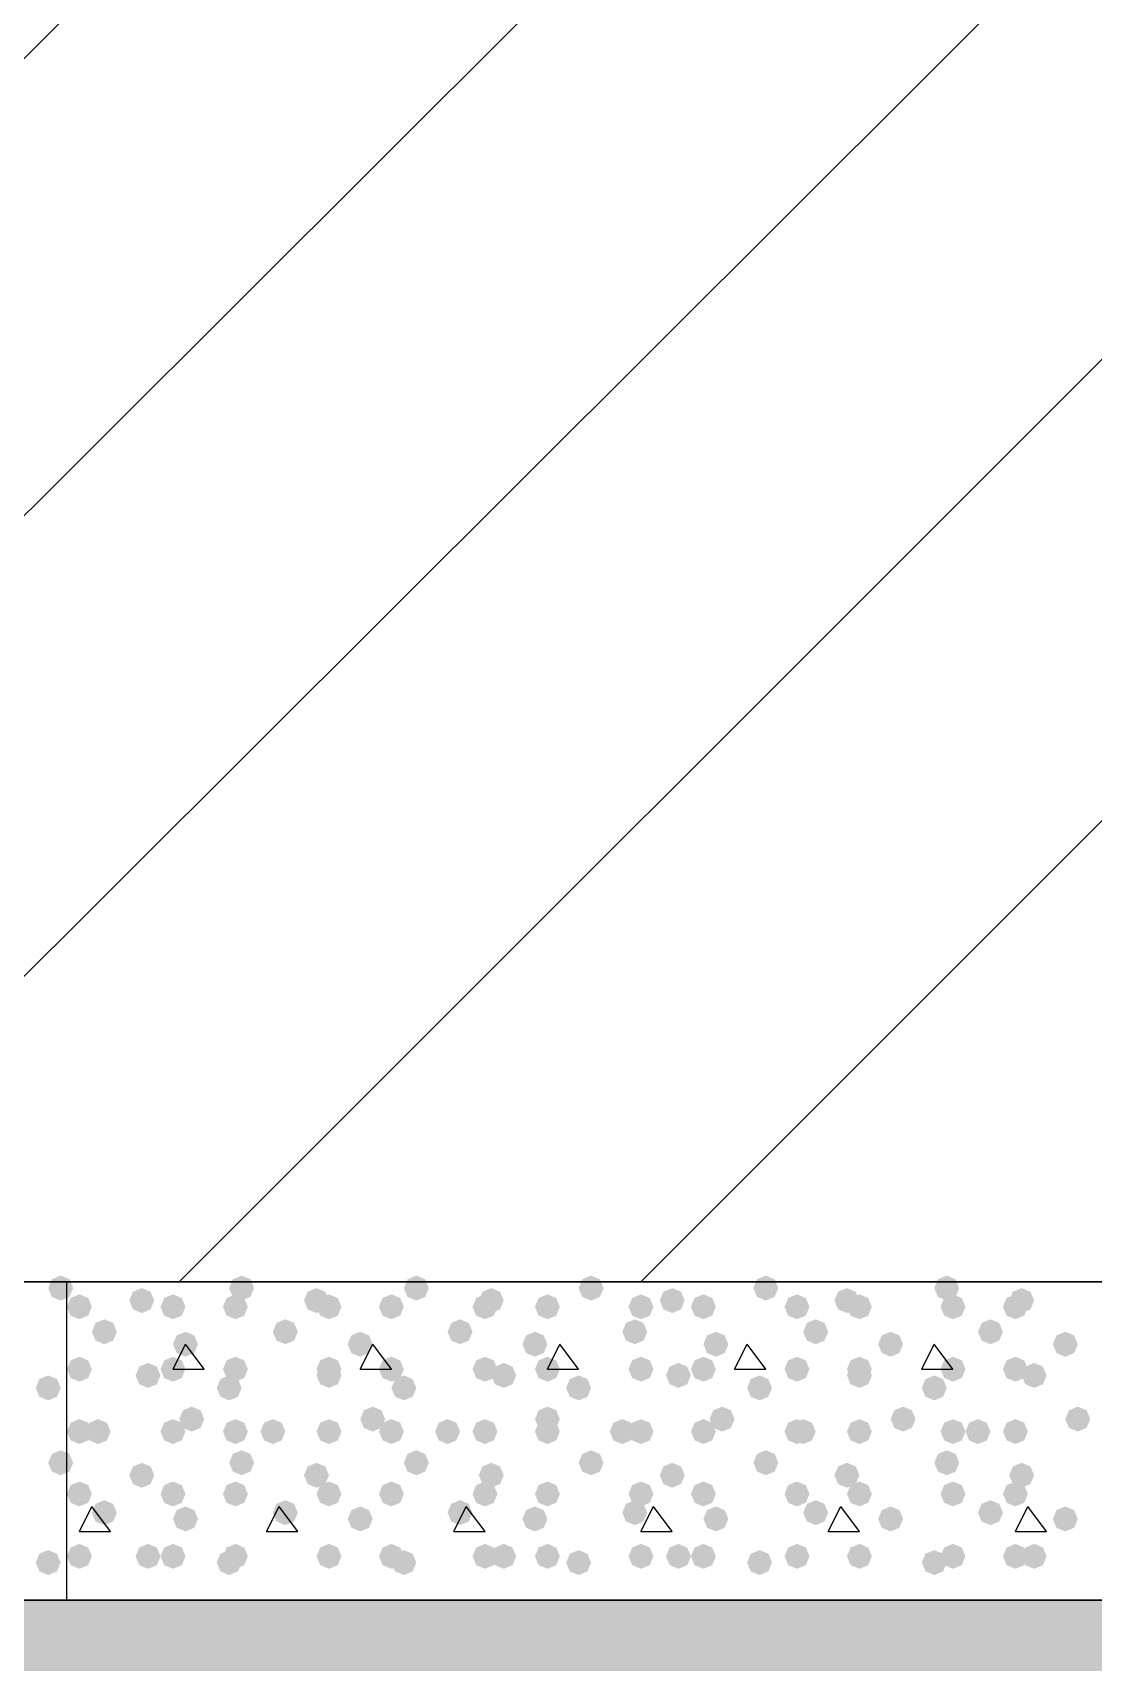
# Model space of a CAD drawing. Header units: millimetres. Extents: x 0 to 420, y 0 to 297.
# Drawn here: x 110.98 to 118.17, y 177.5 to 188.56 of the extents above; entities that cross this region are included whole.
import ezdxf

# ---------------------------------------------------------------- set-up
doc = ezdxf.new("R2010")
doc.units = ezdxf.units.MM
doc.layers.get('0').update_dxf_attribs({"linetype": 'CONTINUOUS'})

msp = doc.modelspace()

# ---------------------------------------------------------------- hatches: boundary and pattern name
at = {"true_color": 0x000007}
for points in [[(111.252, 180.043667), (111.227129, 179.983871), (111.167333, 179.959), (111.107538, 179.983871), (111.082667, 180.043667), (111.107537, 180.103462), (111.167333, 180.128333), (111.227129, 180.103463)], [(111.167333, 179.366333), (111.142463, 179.306537), (111.082667, 179.281667), (111.022871, 179.306537), (110.998, 179.366333), (111.022871, 179.426129), (111.082667, 179.451), (111.142462, 179.426129)], [(111.252, 178.858333), (111.227129, 178.798537), (111.167333, 178.773667), (111.107538, 178.798537), (111.082667, 178.858333), (111.107537, 178.918129), (111.167333, 178.943), (111.227129, 178.918129)], [(111.167333, 178.181), (111.142463, 178.121204), (111.082667, 178.096333), (111.022871, 178.121204), (110.998, 178.181), (111.022871, 178.240796), (111.082667, 178.265667), (111.142462, 178.240796)]]:
    msp.add_hatch(color=0, dxfattribs=at).paths.add_polyline_path(points, flags=0)
at = {"true_color": 0x000008}
for points in [[(112.479667, 180.043667), (112.454796, 179.983871), (112.395, 179.959), (112.335204, 179.983871), (112.310333, 180.043667), (112.335204, 180.103462), (112.395, 180.128333), (112.454796, 180.103463)], [(113.665, 180.043667), (113.640129, 179.983871), (113.580333, 179.959), (113.520538, 179.983871), (113.495667, 180.043667), (113.520537, 180.103462), (113.580333, 180.128333), (113.640129, 180.103463)], [(114.850333, 180.043667), (114.825463, 179.983871), (114.765667, 179.959), (114.705871, 179.983871), (114.681, 180.043667), (114.705871, 180.103462), (114.765667, 180.128333), (114.825462, 180.103463)], [(116.035667, 180.043667), (116.010796, 179.983871), (115.951, 179.959), (115.891204, 179.983871), (115.866333, 180.043667), (115.891204, 180.103462), (115.951, 180.128333), (116.010796, 180.103463)], [(117.263333, 180.043667), (117.238463, 179.983871), (117.178667, 179.959), (117.118871, 179.983871), (117.094, 180.043667), (117.118871, 180.103462), (117.178667, 180.128333), (117.238462, 180.103463)], [(111.379, 179.916667), (111.354129, 179.856871), (111.294333, 179.832), (111.234538, 179.856871), (111.209667, 179.916667), (111.234537, 179.976462), (111.294333, 180.001333), (111.354129, 179.976463)], [(111.802333, 179.959), (111.777463, 179.899204), (111.717667, 179.874333), (111.657871, 179.899204), (111.633, 179.959), (111.657871, 180.018796), (111.717667, 180.043667), (111.777462, 180.018796)], [(112.014, 179.916667), (111.989129, 179.856871), (111.929333, 179.832), (111.869538, 179.856871), (111.844667, 179.916667), (111.869537, 179.976462), (111.929333, 180.001333), (111.989129, 179.976463)], [(112.437333, 179.916667), (112.412463, 179.856871), (112.352667, 179.832), (112.292871, 179.856871), (112.268, 179.916667), (112.292871, 179.976462), (112.352667, 180.001333), (112.412462, 179.976463)], [(112.987667, 179.959), (112.962796, 179.899204), (112.903, 179.874333), (112.843204, 179.899204), (112.818333, 179.959), (112.843204, 180.018796), (112.903, 180.043667), (112.962796, 180.018796)], [(113.072333, 179.916667), (113.047463, 179.856871), (112.987667, 179.832), (112.927871, 179.856871), (112.903, 179.916667), (112.927871, 179.976462), (112.987667, 180.001333), (113.047462, 179.976463)], [(113.495667, 179.916667), (113.470796, 179.856871), (113.411, 179.832), (113.351204, 179.856871), (113.326333, 179.916667), (113.351204, 179.976462), (113.411, 180.001333), (113.470796, 179.976463)], [(114.130667, 179.916667), (114.105796, 179.856871), (114.046, 179.832), (113.986204, 179.856871), (113.961333, 179.916667), (113.986204, 179.976462), (114.046, 180.001333), (114.105796, 179.976463)], [(114.173, 179.959), (114.148129, 179.899204), (114.088333, 179.874333), (114.028538, 179.899204), (114.003667, 179.959), (114.028537, 180.018796), (114.088333, 180.043667), (114.148129, 180.018796)], [(114.554, 179.916667), (114.529129, 179.856871), (114.469333, 179.832), (114.409538, 179.856871), (114.384667, 179.916667), (114.409537, 179.976462), (114.469333, 180.001333), (114.529129, 179.976463)], [(115.189, 179.916667), (115.164129, 179.856871), (115.104333, 179.832), (115.044538, 179.856871), (115.019667, 179.916667), (115.044537, 179.976462), (115.104333, 180.001333), (115.164129, 179.976463)], [(115.400667, 179.959), (115.375796, 179.899204), (115.316, 179.874333), (115.256204, 179.899204), (115.231333, 179.959), (115.256204, 180.018796), (115.316, 180.043667), (115.375796, 180.018796)], [(115.612333, 179.916667), (115.587463, 179.856871), (115.527667, 179.832), (115.467871, 179.856871), (115.443, 179.916667), (115.467871, 179.976462), (115.527667, 180.001333), (115.587462, 179.976463)], [(116.247333, 179.916667), (116.222463, 179.856871), (116.162667, 179.832), (116.102871, 179.856871), (116.078, 179.916667), (116.102871, 179.976462), (116.162667, 180.001333), (116.222462, 179.976463)], [(116.586, 179.959), (116.561129, 179.899204), (116.501333, 179.874333), (116.441537, 179.899204), (116.416667, 179.959), (116.441537, 180.018796), (116.501333, 180.043667), (116.561129, 180.018796)], [(116.670667, 179.916667), (116.645796, 179.856871), (116.586, 179.832), (116.526204, 179.856871), (116.501333, 179.916667), (116.526204, 179.976462), (116.586, 180.001333), (116.645796, 179.976463)], [(117.305667, 179.916667), (117.280796, 179.856871), (117.221, 179.832), (117.161204, 179.856871), (117.136333, 179.916667), (117.161204, 179.976462), (117.221, 180.001333), (117.280796, 179.976463)], [(117.729, 179.916667), (117.704129, 179.856871), (117.644333, 179.832), (117.584538, 179.856871), (117.559667, 179.916667), (117.584537, 179.976462), (117.644333, 180.001333), (117.704129, 179.976463)], [(117.771333, 179.959), (117.746462, 179.899204), (117.686667, 179.874333), (117.626871, 179.899204), (117.602, 179.959), (117.626871, 180.018796), (117.686667, 180.043667), (117.746462, 180.018796)], [(111.548333, 179.747333), (111.523463, 179.687537), (111.463667, 179.662667), (111.403871, 179.687537), (111.379, 179.747333), (111.403871, 179.807129), (111.463667, 179.832), (111.523462, 179.807129)], [(112.776, 179.747333), (112.751129, 179.687537), (112.691333, 179.662667), (112.631537, 179.687537), (112.606667, 179.747333), (112.631537, 179.807129), (112.691333, 179.832), (112.751129, 179.807129)], [(113.961333, 179.747333), (113.936462, 179.687537), (113.876667, 179.662667), (113.816871, 179.687537), (113.792, 179.747333), (113.816871, 179.807129), (113.876667, 179.832), (113.936462, 179.807129)], [(115.146667, 179.747333), (115.121796, 179.687537), (115.062, 179.662667), (115.002204, 179.687537), (114.977333, 179.747333), (115.002204, 179.807129), (115.062, 179.832), (115.121796, 179.807129)], [(116.374333, 179.747333), (116.349462, 179.687537), (116.289667, 179.662667), (116.229871, 179.687537), (116.205, 179.747333), (116.229871, 179.807129), (116.289667, 179.832), (116.349462, 179.807129)], [(117.559667, 179.747333), (117.534796, 179.687537), (117.475, 179.662667), (117.415204, 179.687537), (117.390333, 179.747333), (117.415204, 179.807129), (117.475, 179.832), (117.534796, 179.807129)], [(112.098667, 179.662667), (112.073796, 179.602871), (112.014, 179.578), (111.954204, 179.602871), (111.929333, 179.662667), (111.954204, 179.722462), (112.014, 179.747333), (112.073796, 179.722463)], [(113.284, 179.662667), (113.259129, 179.602871), (113.199333, 179.578), (113.139538, 179.602871), (113.114667, 179.662667), (113.139537, 179.722462), (113.199333, 179.747333), (113.259129, 179.722463)], [(114.469333, 179.662667), (114.444462, 179.602871), (114.384667, 179.578), (114.324871, 179.602871), (114.3, 179.662667), (114.324871, 179.722462), (114.384667, 179.747333), (114.444462, 179.722463)], [(115.697, 179.662667), (115.672129, 179.602871), (115.612333, 179.578), (115.552538, 179.602871), (115.527667, 179.662667), (115.552537, 179.722462), (115.612333, 179.747333), (115.672129, 179.722463)], [(116.882333, 179.662667), (116.857463, 179.602871), (116.797667, 179.578), (116.737871, 179.602871), (116.713, 179.662667), (116.737871, 179.722462), (116.797667, 179.747333), (116.857462, 179.722463)], [(118.067667, 179.662667), (118.042796, 179.602871), (117.983, 179.578), (117.923204, 179.602871), (117.898333, 179.662667), (117.923204, 179.722462), (117.983, 179.747333), (118.042796, 179.722463)], [(111.379, 179.493333), (111.354129, 179.433538), (111.294333, 179.408667), (111.234538, 179.433538), (111.209667, 179.493333), (111.234537, 179.553129), (111.294333, 179.578), (111.354129, 179.553129)], [(111.844667, 179.451), (111.819796, 179.391204), (111.76, 179.366333), (111.700204, 179.391204), (111.675333, 179.451), (111.700204, 179.510796), (111.76, 179.535667), (111.819796, 179.510796)], [(112.014, 179.493333), (111.989129, 179.433538), (111.929333, 179.408667), (111.869538, 179.433538), (111.844667, 179.493333), (111.869537, 179.553129), (111.929333, 179.578), (111.989129, 179.553129)], [(112.437333, 179.493333), (112.412463, 179.433538), (112.352667, 179.408667), (112.292871, 179.433538), (112.268, 179.493333), (112.292871, 179.553129), (112.352667, 179.578), (112.412462, 179.553129)], [(113.072333, 179.493333), (113.047463, 179.433538), (112.987667, 179.408667), (112.927871, 179.433538), (112.903, 179.493333), (112.927871, 179.553129), (112.987667, 179.578), (113.047462, 179.553129)], [(113.072333, 179.451), (113.047463, 179.391204), (112.987667, 179.366333), (112.927871, 179.391204), (112.903, 179.451), (112.927871, 179.510796), (112.987667, 179.535667), (113.047462, 179.510796)], [(113.495667, 179.493333), (113.470796, 179.433538), (113.411, 179.408667), (113.351204, 179.433538), (113.326333, 179.493333), (113.351204, 179.553129), (113.411, 179.578), (113.470796, 179.553129)], [(114.130667, 179.493333), (114.105796, 179.433538), (114.046, 179.408667), (113.986204, 179.433538), (113.961333, 179.493333), (113.986204, 179.553129), (114.046, 179.578), (114.105796, 179.553129)], [(114.257667, 179.451), (114.232796, 179.391204), (114.173, 179.366333), (114.113204, 179.391204), (114.088333, 179.451), (114.113204, 179.510796), (114.173, 179.535667), (114.232796, 179.510796)], [(114.554, 179.493333), (114.529129, 179.433538), (114.469333, 179.408667), (114.409538, 179.433538), (114.384667, 179.493333), (114.409537, 179.553129), (114.469333, 179.578), (114.529129, 179.553129)], [(115.189, 179.493333), (115.164129, 179.433538), (115.104333, 179.408667), (115.044538, 179.433538), (115.019667, 179.493333), (115.044537, 179.553129), (115.104333, 179.578), (115.164129, 179.553129)], [(115.443, 179.451), (115.418129, 179.391204), (115.358333, 179.366333), (115.298537, 179.391204), (115.273667, 179.451), (115.298537, 179.510796), (115.358333, 179.535667), (115.418129, 179.510796)], [(115.612333, 179.493333), (115.587463, 179.433538), (115.527667, 179.408667), (115.467871, 179.433538), (115.443, 179.493333), (115.467871, 179.553129), (115.527667, 179.578), (115.587462, 179.553129)], [(116.247333, 179.493333), (116.222463, 179.433538), (116.162667, 179.408667), (116.102871, 179.433538), (116.078, 179.493333), (116.102871, 179.553129), (116.162667, 179.578), (116.222462, 179.553129)], [(116.670667, 179.493333), (116.645796, 179.433538), (116.586, 179.408667), (116.526204, 179.433538), (116.501333, 179.493333), (116.526204, 179.553129), (116.586, 179.578), (116.645796, 179.553129)], [(116.670667, 179.451), (116.645796, 179.391204), (116.586, 179.366333), (116.526204, 179.391204), (116.501333, 179.451), (116.526204, 179.510796), (116.586, 179.535667), (116.645796, 179.510796)], [(117.305667, 179.493333), (117.280796, 179.433538), (117.221, 179.408667), (117.161204, 179.433538), (117.136333, 179.493333), (117.161204, 179.553129), (117.221, 179.578), (117.280796, 179.553129)], [(117.729, 179.493333), (117.704129, 179.433538), (117.644333, 179.408667), (117.584538, 179.433538), (117.559667, 179.493333), (117.584537, 179.553129), (117.644333, 179.578), (117.704129, 179.553129)], [(117.856, 179.451), (117.831129, 179.391204), (117.771333, 179.366333), (117.711537, 179.391204), (117.686667, 179.451), (117.711537, 179.510796), (117.771333, 179.535667), (117.831129, 179.510796)], [(112.395, 179.366333), (112.370129, 179.306537), (112.310333, 179.281667), (112.250538, 179.306537), (112.225667, 179.366333), (112.250537, 179.426129), (112.310333, 179.451), (112.370129, 179.426129)], [(113.580333, 179.366333), (113.555463, 179.306537), (113.495667, 179.281667), (113.435871, 179.306537), (113.411, 179.366333), (113.435871, 179.426129), (113.495667, 179.451), (113.555462, 179.426129)], [(114.765667, 179.366333), (114.740796, 179.306537), (114.681, 179.281667), (114.621204, 179.306537), (114.596333, 179.366333), (114.621204, 179.426129), (114.681, 179.451), (114.740796, 179.426129)], [(115.993333, 179.366333), (115.968463, 179.306537), (115.908667, 179.281667), (115.848871, 179.306537), (115.824, 179.366333), (115.848871, 179.426129), (115.908667, 179.451), (115.968462, 179.426129)], [(117.178667, 179.366333), (117.153796, 179.306537), (117.094, 179.281667), (117.034204, 179.306537), (117.009333, 179.366333), (117.034204, 179.426129), (117.094, 179.451), (117.153796, 179.426129)], [(112.141, 179.154667), (112.116129, 179.094871), (112.056333, 179.07), (111.996537, 179.094871), (111.971667, 179.154667), (111.996537, 179.214462), (112.056333, 179.239333), (112.116129, 179.214463)], [(113.368667, 179.154667), (113.343796, 179.094871), (113.284, 179.07), (113.224204, 179.094871), (113.199333, 179.154667), (113.224204, 179.214462), (113.284, 179.239333), (113.343796, 179.214463)], [(114.554, 179.154667), (114.529129, 179.094871), (114.469333, 179.07), (114.409538, 179.094871), (114.384667, 179.154667), (114.409537, 179.214462), (114.469333, 179.239333), (114.529129, 179.214463)], [(115.739333, 179.154667), (115.714462, 179.094871), (115.654667, 179.07), (115.594871, 179.094871), (115.57, 179.154667), (115.594871, 179.214462), (115.654667, 179.239333), (115.714462, 179.214463)], [(116.967, 179.154667), (116.942129, 179.094871), (116.882333, 179.07), (116.822538, 179.094871), (116.797667, 179.154667), (116.822537, 179.214462), (116.882333, 179.239333), (116.942129, 179.214463)], [(118.152333, 179.154667), (118.127463, 179.094871), (118.067667, 179.07), (118.007871, 179.094871), (117.983, 179.154667), (118.007871, 179.214462), (118.067667, 179.239333), (118.127462, 179.214463)], [(111.379, 179.07), (111.354129, 179.010204), (111.294333, 178.985333), (111.234538, 179.010204), (111.209667, 179.07), (111.234537, 179.129796), (111.294333, 179.154667), (111.354129, 179.129796)], [(111.506, 179.07), (111.481129, 179.010204), (111.421333, 178.985333), (111.361537, 179.010204), (111.336667, 179.07), (111.361537, 179.129796), (111.421333, 179.154667), (111.481129, 179.129796)], [(112.014, 179.07), (111.989129, 179.010204), (111.929333, 178.985333), (111.869538, 179.010204), (111.844667, 179.07), (111.869537, 179.129796), (111.929333, 179.154667), (111.989129, 179.129796)], [(112.437333, 179.07), (112.412463, 179.010204), (112.352667, 178.985333), (112.292871, 179.010204), (112.268, 179.07), (112.292871, 179.129796), (112.352667, 179.154667), (112.412462, 179.129796)], [(112.691333, 179.07), (112.666462, 179.010204), (112.606667, 178.985333), (112.546871, 179.010204), (112.522, 179.07), (112.546871, 179.129796), (112.606667, 179.154667), (112.666462, 179.129796)], [(113.072333, 179.07), (113.047463, 179.010204), (112.987667, 178.985333), (112.927871, 179.010204), (112.903, 179.07), (112.927871, 179.129796), (112.987667, 179.154667), (113.047462, 179.129796)], [(113.495667, 179.07), (113.470796, 179.010204), (113.411, 178.985333), (113.351204, 179.010204), (113.326333, 179.07), (113.351204, 179.129796), (113.411, 179.154667), (113.470796, 179.129796)], [(113.876667, 179.07), (113.851796, 179.010204), (113.792, 178.985333), (113.732204, 179.010204), (113.707333, 179.07), (113.732204, 179.129796), (113.792, 179.154667), (113.851796, 179.129796)], [(114.130667, 179.07), (114.105796, 179.010204), (114.046, 178.985333), (113.986204, 179.010204), (113.961333, 179.07), (113.986204, 179.129796), (114.046, 179.154667), (114.105796, 179.129796)], [(114.554, 179.07), (114.529129, 179.010204), (114.469333, 178.985333), (114.409538, 179.010204), (114.384667, 179.07), (114.409537, 179.129796), (114.469333, 179.154667), (114.529129, 179.129796)], [(115.062, 179.07), (115.037129, 179.010204), (114.977333, 178.985333), (114.917538, 179.010204), (114.892667, 179.07), (114.917537, 179.129796), (114.977333, 179.154667), (115.037129, 179.129796)], [(115.189, 179.07), (115.164129, 179.010204), (115.104333, 178.985333), (115.044538, 179.010204), (115.019667, 179.07), (115.044537, 179.129796), (115.104333, 179.154667), (115.164129, 179.129796)], [(115.612333, 179.07), (115.587463, 179.010204), (115.527667, 178.985333), (115.467871, 179.010204), (115.443, 179.07), (115.467871, 179.129796), (115.527667, 179.154667), (115.587462, 179.129796)], [(116.247333, 179.07), (116.222463, 179.010204), (116.162667, 178.985333), (116.102871, 179.010204), (116.078, 179.07), (116.102871, 179.129796), (116.162667, 179.154667), (116.222462, 179.129796)], [(116.289667, 179.07), (116.264796, 179.010204), (116.205, 178.985333), (116.145204, 179.010204), (116.120333, 179.07), (116.145204, 179.129796), (116.205, 179.154667), (116.264796, 179.129796)], [(116.670667, 179.07), (116.645796, 179.010204), (116.586, 178.985333), (116.526204, 179.010204), (116.501333, 179.07), (116.526204, 179.129796), (116.586, 179.154667), (116.645796, 179.129796)], [(117.305667, 179.07), (117.280796, 179.010204), (117.221, 178.985333), (117.161204, 179.010204), (117.136333, 179.07), (117.161204, 179.129796), (117.221, 179.154667), (117.280796, 179.129796)], [(117.475, 179.07), (117.450129, 179.010204), (117.390333, 178.985333), (117.330538, 179.010204), (117.305667, 179.07), (117.330537, 179.129796), (117.390333, 179.154667), (117.450129, 179.129796)], [(117.729, 179.07), (117.704129, 179.010204), (117.644333, 178.985333), (117.584538, 179.010204), (117.559667, 179.07), (117.584537, 179.129796), (117.644333, 179.154667), (117.704129, 179.129796)], [(111.802333, 178.773667), (111.777463, 178.713871), (111.717667, 178.689), (111.657871, 178.713871), (111.633, 178.773667), (111.657871, 178.833462), (111.717667, 178.858333), (111.777462, 178.833463)], [(112.479667, 178.858333), (112.454796, 178.798537), (112.395, 178.773667), (112.335204, 178.798537), (112.310333, 178.858333), (112.335204, 178.918129), (112.395, 178.943), (112.454796, 178.918129)], [(112.987667, 178.773667), (112.962796, 178.713871), (112.903, 178.689), (112.843204, 178.713871), (112.818333, 178.773667), (112.843204, 178.833462), (112.903, 178.858333), (112.962796, 178.833463)], [(113.665, 178.858333), (113.640129, 178.798537), (113.580333, 178.773667), (113.520538, 178.798537), (113.495667, 178.858333), (113.520537, 178.918129), (113.580333, 178.943), (113.640129, 178.918129)], [(114.173, 178.773667), (114.148129, 178.713871), (114.088333, 178.689), (114.028538, 178.713871), (114.003667, 178.773667), (114.028537, 178.833462), (114.088333, 178.858333), (114.148129, 178.833463)], [(114.850333, 178.858333), (114.825463, 178.798537), (114.765667, 178.773667), (114.705871, 178.798537), (114.681, 178.858333), (114.705871, 178.918129), (114.765667, 178.943), (114.825462, 178.918129)], [(115.400667, 178.773667), (115.375796, 178.713871), (115.316, 178.689), (115.256204, 178.713871), (115.231333, 178.773667), (115.256204, 178.833462), (115.316, 178.858333), (115.375796, 178.833463)], [(116.035667, 178.858333), (116.010796, 178.798537), (115.951, 178.773667), (115.891204, 178.798537), (115.866333, 178.858333), (115.891204, 178.918129), (115.951, 178.943), (116.010796, 178.918129)], [(116.586, 178.773667), (116.561129, 178.713871), (116.501333, 178.689), (116.441537, 178.713871), (116.416667, 178.773667), (116.441537, 178.833462), (116.501333, 178.858333), (116.561129, 178.833463)], [(117.263333, 178.858333), (117.238463, 178.798537), (117.178667, 178.773667), (117.118871, 178.798537), (117.094, 178.858333), (117.118871, 178.918129), (117.178667, 178.943), (117.238462, 178.918129)], [(117.771333, 178.773667), (117.746462, 178.713871), (117.686667, 178.689), (117.626871, 178.713871), (117.602, 178.773667), (117.626871, 178.833462), (117.686667, 178.858333), (117.746462, 178.833463)], [(111.379, 178.646667), (111.354129, 178.586871), (111.294333, 178.562), (111.234538, 178.586871), (111.209667, 178.646667), (111.234537, 178.706462), (111.294333, 178.731333), (111.354129, 178.706463)], [(112.014, 178.646667), (111.989129, 178.586871), (111.929333, 178.562), (111.869538, 178.586871), (111.844667, 178.646667), (111.869537, 178.706462), (111.929333, 178.731333), (111.989129, 178.706463)], [(112.437333, 178.646667), (112.412463, 178.586871), (112.352667, 178.562), (112.292871, 178.586871), (112.268, 178.646667), (112.292871, 178.706462), (112.352667, 178.731333), (112.412462, 178.706463)], [(113.072333, 178.646667), (113.047463, 178.586871), (112.987667, 178.562), (112.927871, 178.586871), (112.903, 178.646667), (112.927871, 178.706462), (112.987667, 178.731333), (113.047462, 178.706463)], [(113.495667, 178.646667), (113.470796, 178.586871), (113.411, 178.562), (113.351204, 178.586871), (113.326333, 178.646667), (113.351204, 178.706462), (113.411, 178.731333), (113.470796, 178.706463)], [(114.130667, 178.646667), (114.105796, 178.586871), (114.046, 178.562), (113.986204, 178.586871), (113.961333, 178.646667), (113.986204, 178.706462), (114.046, 178.731333), (114.105796, 178.706463)], [(114.554, 178.646667), (114.529129, 178.586871), (114.469333, 178.562), (114.409538, 178.586871), (114.384667, 178.646667), (114.409537, 178.706462), (114.469333, 178.731333), (114.529129, 178.706463)], [(115.189, 178.646667), (115.164129, 178.586871), (115.104333, 178.562), (115.044538, 178.586871), (115.019667, 178.646667), (115.044537, 178.706462), (115.104333, 178.731333), (115.164129, 178.706463)], [(115.612333, 178.646667), (115.587463, 178.586871), (115.527667, 178.562), (115.467871, 178.586871), (115.443, 178.646667), (115.467871, 178.706462), (115.527667, 178.731333), (115.587462, 178.706463)], [(116.247333, 178.646667), (116.222463, 178.586871), (116.162667, 178.562), (116.102871, 178.586871), (116.078, 178.646667), (116.102871, 178.706462), (116.162667, 178.731333), (116.222462, 178.706463)], [(116.670667, 178.646667), (116.645796, 178.586871), (116.586, 178.562), (116.526204, 178.586871), (116.501333, 178.646667), (116.526204, 178.706462), (116.586, 178.731333), (116.645796, 178.706463)], [(117.305667, 178.646667), (117.280796, 178.586871), (117.221, 178.562), (117.161204, 178.586871), (117.136333, 178.646667), (117.161204, 178.706462), (117.221, 178.731333), (117.280796, 178.706463)], [(117.729, 178.646667), (117.704129, 178.586871), (117.644333, 178.562), (117.584538, 178.586871), (117.559667, 178.646667), (117.584537, 178.706462), (117.644333, 178.731333), (117.704129, 178.706463)], [(111.548333, 178.519667), (111.523463, 178.459871), (111.463667, 178.435), (111.403871, 178.459871), (111.379, 178.519667), (111.403871, 178.579462), (111.463667, 178.604333), (111.523462, 178.579463)], [(112.098667, 178.477333), (112.073796, 178.417537), (112.014, 178.392667), (111.954204, 178.417537), (111.929333, 178.477333), (111.954204, 178.537129), (112.014, 178.562), (112.073796, 178.537129)], [(112.776, 178.519667), (112.751129, 178.459871), (112.691333, 178.435), (112.631537, 178.459871), (112.606667, 178.519667), (112.631537, 178.579462), (112.691333, 178.604333), (112.751129, 178.579463)], [(113.284, 178.477333), (113.259129, 178.417537), (113.199333, 178.392667), (113.139538, 178.417537), (113.114667, 178.477333), (113.139537, 178.537129), (113.199333, 178.562), (113.259129, 178.537129)], [(113.961333, 178.519667), (113.936462, 178.459871), (113.876667, 178.435), (113.816871, 178.459871), (113.792, 178.519667), (113.816871, 178.579462), (113.876667, 178.604333), (113.936462, 178.579463)], [(114.469333, 178.477333), (114.444462, 178.417537), (114.384667, 178.392667), (114.324871, 178.417537), (114.3, 178.477333), (114.324871, 178.537129), (114.384667, 178.562), (114.444462, 178.537129)], [(115.146667, 178.519667), (115.121796, 178.459871), (115.062, 178.435), (115.002204, 178.459871), (114.977333, 178.519667), (115.002204, 178.579462), (115.062, 178.604333), (115.121796, 178.579463)], [(115.697, 178.477333), (115.672129, 178.417537), (115.612333, 178.392667), (115.552538, 178.417537), (115.527667, 178.477333), (115.552537, 178.537129), (115.612333, 178.562), (115.672129, 178.537129)], [(116.374333, 178.519667), (116.349462, 178.459871), (116.289667, 178.435), (116.229871, 178.459871), (116.205, 178.519667), (116.229871, 178.579462), (116.289667, 178.604333), (116.349462, 178.579463)], [(116.882333, 178.477333), (116.857463, 178.417537), (116.797667, 178.392667), (116.737871, 178.417537), (116.713, 178.477333), (116.737871, 178.537129), (116.797667, 178.562), (116.857462, 178.537129)], [(117.559667, 178.519667), (117.534796, 178.459871), (117.475, 178.435), (117.415204, 178.459871), (117.390333, 178.519667), (117.415204, 178.579462), (117.475, 178.604333), (117.534796, 178.579463)], [(118.067667, 178.477333), (118.042796, 178.417537), (117.983, 178.392667), (117.923204, 178.417537), (117.898333, 178.477333), (117.923204, 178.537129), (117.983, 178.562), (118.042796, 178.537129)], [(111.379, 178.223333), (111.354129, 178.163537), (111.294333, 178.138667), (111.234538, 178.163537), (111.209667, 178.223333), (111.234537, 178.283129), (111.294333, 178.308), (111.354129, 178.283129)], [(111.844667, 178.223333), (111.819796, 178.163537), (111.76, 178.138667), (111.700204, 178.163537), (111.675333, 178.223333), (111.700204, 178.283129), (111.76, 178.308), (111.819796, 178.283129)], [(112.014, 178.223333), (111.989129, 178.163537), (111.929333, 178.138667), (111.869538, 178.163537), (111.844667, 178.223333), (111.869537, 178.283129), (111.929333, 178.308), (111.989129, 178.283129)], [(112.437333, 178.223333), (112.412463, 178.163537), (112.352667, 178.138667), (112.292871, 178.163537), (112.268, 178.223333), (112.292871, 178.283129), (112.352667, 178.308), (112.412462, 178.283129)], [(113.072333, 178.223333), (113.047463, 178.163537), (112.987667, 178.138667), (112.927871, 178.163537), (112.903, 178.223333), (112.927871, 178.283129), (112.987667, 178.308), (113.047462, 178.283129)], [(113.072333, 178.223333), (113.047463, 178.163537), (112.987667, 178.138667), (112.927871, 178.163537), (112.903, 178.223333), (112.927871, 178.283129), (112.987667, 178.308), (113.047462, 178.283129)], [(113.495667, 178.223333), (113.470796, 178.163537), (113.411, 178.138667), (113.351204, 178.163537), (113.326333, 178.223333), (113.351204, 178.283129), (113.411, 178.308), (113.470796, 178.283129)], [(114.130667, 178.223333), (114.105796, 178.163537), (114.046, 178.138667), (113.986204, 178.163537), (113.961333, 178.223333), (113.986204, 178.283129), (114.046, 178.308), (114.105796, 178.283129)], [(114.257667, 178.223333), (114.232796, 178.163537), (114.173, 178.138667), (114.113204, 178.163537), (114.088333, 178.223333), (114.113204, 178.283129), (114.173, 178.308), (114.232796, 178.283129)], [(114.554, 178.223333), (114.529129, 178.163537), (114.469333, 178.138667), (114.409538, 178.163537), (114.384667, 178.223333), (114.409537, 178.283129), (114.469333, 178.308), (114.529129, 178.283129)], [(115.189, 178.223333), (115.164129, 178.163537), (115.104333, 178.138667), (115.044538, 178.163537), (115.019667, 178.223333), (115.044537, 178.283129), (115.104333, 178.308), (115.164129, 178.283129)], [(115.443, 178.223333), (115.418129, 178.163537), (115.358333, 178.138667), (115.298537, 178.163537), (115.273667, 178.223333), (115.298537, 178.283129), (115.358333, 178.308), (115.418129, 178.283129)], [(115.612333, 178.223333), (115.587463, 178.163537), (115.527667, 178.138667), (115.467871, 178.163537), (115.443, 178.223333), (115.467871, 178.283129), (115.527667, 178.308), (115.587462, 178.283129)], [(116.247333, 178.223333), (116.222463, 178.163537), (116.162667, 178.138667), (116.102871, 178.163537), (116.078, 178.223333), (116.102871, 178.283129), (116.162667, 178.308), (116.222462, 178.283129)], [(116.670667, 178.223333), (116.645796, 178.163537), (116.586, 178.138667), (116.526204, 178.163537), (116.501333, 178.223333), (116.526204, 178.283129), (116.586, 178.308), (116.645796, 178.283129)], [(116.670667, 178.223333), (116.645796, 178.163537), (116.586, 178.138667), (116.526204, 178.163537), (116.501333, 178.223333), (116.526204, 178.283129), (116.586, 178.308), (116.645796, 178.283129)], [(117.305667, 178.223333), (117.280796, 178.163537), (117.221, 178.138667), (117.161204, 178.163537), (117.136333, 178.223333), (117.161204, 178.283129), (117.221, 178.308), (117.280796, 178.283129)], [(117.729, 178.223333), (117.704129, 178.163537), (117.644333, 178.138667), (117.584538, 178.163537), (117.559667, 178.223333), (117.584537, 178.283129), (117.644333, 178.308), (117.704129, 178.283129)], [(117.856, 178.223333), (117.831129, 178.163537), (117.771333, 178.138667), (117.711537, 178.163537), (117.686667, 178.223333), (117.711537, 178.283129), (117.771333, 178.308), (117.831129, 178.283129)], [(112.395, 178.181), (112.370129, 178.121204), (112.310333, 178.096333), (112.250538, 178.121204), (112.225667, 178.181), (112.250537, 178.240796), (112.310333, 178.265667), (112.370129, 178.240796)], [(113.580333, 178.181), (113.555463, 178.121204), (113.495667, 178.096333), (113.435871, 178.121204), (113.411, 178.181), (113.435871, 178.240796), (113.495667, 178.265667), (113.555462, 178.240796)], [(114.765667, 178.181), (114.740796, 178.121204), (114.681, 178.096333), (114.621204, 178.121204), (114.596333, 178.181), (114.621204, 178.240796), (114.681, 178.265667), (114.740796, 178.240796)], [(115.993333, 178.181), (115.968463, 178.121204), (115.908667, 178.096333), (115.848871, 178.121204), (115.824, 178.181), (115.848871, 178.240796), (115.908667, 178.265667), (115.968462, 178.240796)], [(117.178667, 178.181), (117.153796, 178.121204), (117.094, 178.096333), (117.034204, 178.121204), (117.009333, 178.181), (117.034204, 178.240796), (117.094, 178.265667), (117.153796, 178.240796)]]:
    msp.add_hatch(color=0, dxfattribs=at).paths.add_polyline_path(points, flags=0)
h = msp.add_hatch(color=0, dxfattribs=at)
h.paths.add_polyline_path([(378.544667, 177.927), (32.469667, 177.927), (378.544667, 165.946667)], flags=0)
h.paths.add_polyline_path([(32.469667, 177.927), (378.544667, 165.946667), (32.469667, 165.946667)], flags=0)

# ---------------------------------------------------------------- linework, layer by layer
at = {"color": 0, "true_color": 0x000007}
for points in [[(31.369, 201.252667), (31.369, 177.927), (379.603, 177.927), (379.603, 201.252667), (217.17, 201.252667), (217.17, 222.461667), (193.844333, 222.461667), (193.844333, 201.252667)], [(31.369, 201.252667), (31.369, 177.927), (379.603, 177.927), (379.603, 201.252667), (217.17, 201.252667), (217.17, 222.461667), (193.844333, 222.461667), (193.844333, 201.252667)], [(33.528002, 199.135999), (195.961001, 199.135999), (195.961001, 220.344999), (215.053334, 220.344999), (215.053334, 199.135999), (377.486334, 199.135999), (377.486334, 180.085999), (33.528002, 180.085999)], [(109.093, 180.086), (109.093, 177.927), (111.209667, 177.927), (111.209667, 180.086)]]:
    msp.add_lwpolyline(points, close=True, dxfattribs=at)
at = {"color": 0, "true_color": 0x0000fd}
msp.add_lwpolyline([(33.528, 180.086), (377.486333, 180.086), (377.486333, 199.136), (215.053333, 199.136), (215.053333, 220.345), (195.961, 220.345), (195.961, 199.136), (33.528, 199.136)], close=True, dxfattribs=at)
at = {"color": 0, "true_color": 0x000002}
for points in [[(102.616, 180.086), (121.666, 199.136)], [(105.706333, 180.086), (124.798667, 199.136)], [(108.839, 180.086), (127.931333, 199.136)], [(111.971667, 180.086), (131.021667, 199.136)], [(115.104333, 180.086), (134.154333, 199.136)]]:
    msp.add_lwpolyline(points, dxfattribs=at)
at = {"color": 0, "true_color": 0x000007}
for points in [[(130.259667, 180.086), (111.209667, 180.086)], [(111.209667, 177.927), (130.259667, 177.927)]]:
    msp.add_lwpolyline(points, dxfattribs=at)
at = {"color": 0, "true_color": 0x000008}
for points in [[(111.929333, 179.493333), (112.014, 179.662667)], [(112.141, 179.493333), (112.014, 179.662667)], [(113.199333, 179.493333), (113.284, 179.662667)], [(113.411, 179.493333), (113.284, 179.662667)], [(114.469333, 179.493333), (114.554, 179.662667)], [(114.681, 179.493333), (114.554, 179.662667)], [(115.739333, 179.493333), (115.824, 179.662667)], [(115.951, 179.493333), (115.824, 179.662667)], [(117.009333, 179.493333), (117.094, 179.662667)], [(117.221, 179.493333), (117.094, 179.662667)], [(111.929333, 179.493333), (112.141, 179.493333)], [(113.199333, 179.493333), (113.411, 179.493333)], [(114.469333, 179.493333), (114.681, 179.493333)], [(115.739333, 179.493333), (115.951, 179.493333)], [(117.009333, 179.493333), (117.221, 179.493333)], [(111.294333, 178.392667), (111.379, 178.562)], [(111.506, 178.392667), (111.379, 178.562)], [(112.564333, 178.392667), (112.649, 178.562)], [(112.776, 178.392667), (112.649, 178.562)], [(113.834333, 178.392667), (113.919, 178.562)], [(114.046, 178.392667), (113.919, 178.562)], [(115.104333, 178.392667), (115.189, 178.562)], [(115.316, 178.392667), (115.189, 178.562)], [(116.374333, 178.392667), (116.459, 178.562)], [(116.586, 178.392667), (116.459, 178.562)], [(117.644333, 178.392667), (117.729, 178.562)], [(117.856, 178.392667), (117.729, 178.562)], [(111.294333, 178.392667), (111.506, 178.392667)], [(112.564333, 178.392667), (112.776, 178.392667)], [(113.834333, 178.392667), (114.046, 178.392667)], [(115.104333, 178.392667), (115.316, 178.392667)], [(116.374333, 178.392667), (116.586, 178.392667)], [(117.644333, 178.392667), (117.856, 178.392667)]]:
    msp.add_lwpolyline(points, dxfattribs=at)
msp.add_lwpolyline([(378.544667, 177.927), (32.469667, 177.927), (378.544667, 165.946667)], close=True, dxfattribs=at)

doc.saveas('drawing.dxf')
